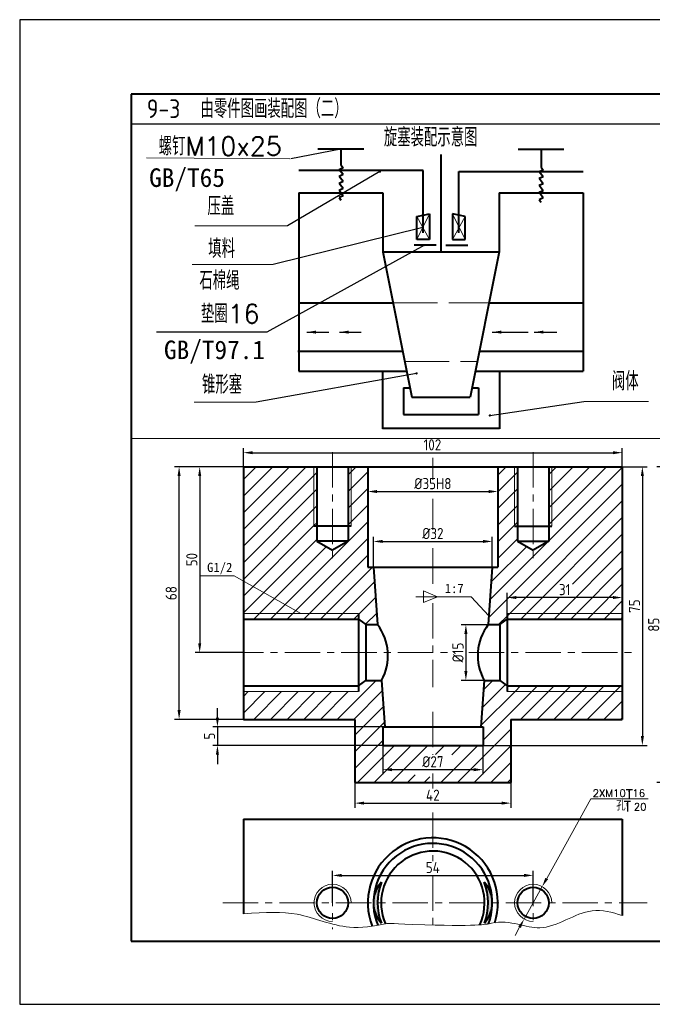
# Model space of a CAD drawing. Header units: millimetres. Extents: x 645 to 2308, y 762 to 2069.
# Drawn here: x 1936.5 to 2107, y 1804.4 to 2069.4 of the extents above; entities that cross this region are included whole.
import ezdxf

# ---------------------------------------------------------------- set-up
doc = ezdxf.new("R2010")
doc.units = ezdxf.units.MM
doc.linetypes.add('ACAD_ISO02W100', pattern=[15, 12, -3])
doc.linetypes.add('CENTER', pattern=[50.8, 31.75, -6.35, 6.35, -6.35])
for name, color, linetype, lineweight in [('cu', 250, 'Continuous', 40), ('xi', 250, 'Continuous', 15), ('xu', 250, 'ACAD_ISO02W100', 15), ('点划线', 7, 'CENTER', 15), ('点化线', 7, 'CENTER', 15), ('粗', 7, 'Continuous', 40), ('粗实线', 7, 'Continuous', 40)]:
    doc.layers.add(name, color=color, linetype=linetype, lineweight=lineweight)
doc.layers.add('文字', color=7, linetype='Continuous')
doc.layers.add('细实线', color=7, linetype='Continuous')
doc.styles.add('HZ', font='txt.shx', dxfattribs={"bigfont": 'gbcbig.shx'})
doc.styles.add('汉字', font='gbenor.shx', dxfattribs={"bigfont": 'gbcbig.shx'})
doc.dimstyles.new('Annotative', dxfattribs={"dimscale": 0, "dimtxt": 2.5, "dimasz": 2.5, "dimexe": 1.25, "dimexo": 0, "dimtad": 1, "dimdsep": 46, "dimtxsty": 'Standard', "dimcen": 2.5, "dimadec": 0, "dimazin": 2, "dimtfac": 1, "dimtmove": 0, "dimatfit": 3, "dimfxl": 0, "dimarcsym": 0})
doc.dimstyles.new('ISO-25', dxfattribs={"dimtxt": 3, "dimasz": 2.5, "dimexe": 1.25, "dimexo": 0, "dimtad": 1, "dimdec": 0, "dimdsep": 46, "dimtxsty": '汉字', "dimcen": 2.5, "dimadec": 0, "dimazin": 0, "dimtfac": 1, "dimtdec": 0, "dimtmove": 0, "dimatfit": 3, "dimfxl": 0, "dimarcsym": 0})

# ---------------------------------------------------------------- blocks, each defined once
blk = doc.blocks.new('*D72')
at = {"layer": 'Defpoints', "color": 0, "transparency": 16777216}
for p in [(2098.67, 1952.91), (1996.67, 1949.12), (2098.67, 1949.12)]:
    blk.add_point(p, dxfattribs=at)
at = {"layer": 'xi', "color": 0, "lineweight": -2, "transparency": 16777216}
for p, q in [((1996.67, 1949.12), (1996.67, 1954.16)), ((2098.67, 1949.12), (2098.67, 1954.16)), ((1999.17, 1952.91), (2096.17, 1952.91))]:
    blk.add_line(p, q, dxfattribs=at)
at = {"layer": 'xi', "color": 0, "transparency": 16777216}
for points in [[(1999.17, 1953.32), (1999.17, 1952.49), (1996.67, 1952.91)], [(2096.17, 1953.32), (2096.17, 1952.49), (2098.67, 1952.91)]]:
    blk.add_solid(points, dxfattribs=at)
at = {"layer": 'xi', "color": 0, "transparency": 16777216, "insert": (2047.55, 1955.03), "char_height": 3, "attachment_point": 5, "style": '汉字'}
blk.add_mtext('102', dxfattribs=at)
blk = doc.blocks.new('*D73')
at = {"layer": 'Defpoints', "color": 0, "transparency": 16777216}
for p in [(2030.17, 1949.12), (2065.17, 1949.12), (2065.17, 1942.46)]:
    blk.add_point(p, dxfattribs=at)
at = {"layer": 'xi', "color": 0, "lineweight": -2, "transparency": 16777216}
for p, q in [((2030.17, 1949.12), (2030.17, 1941.21)), ((2065.17, 1949.12), (2065.17, 1941.21)), ((2032.67, 1942.46), (2062.67, 1942.46))]:
    blk.add_line(p, q, dxfattribs=at)
at = {"layer": 'xi', "color": 0, "transparency": 16777216}
for points in [[(2032.67, 1942.87), (2032.67, 1942.04), (2030.17, 1942.46)], [(2062.67, 1942.87), (2062.67, 1942.04), (2065.17, 1942.46)]]:
    blk.add_solid(points, dxfattribs=at)
at = {"layer": 'xi', "color": 0, "transparency": 16777216, "insert": (2047.67, 1944.58), "char_height": 3, "attachment_point": 5, "style": '汉字'}
blk.add_mtext('%%c35H8', dxfattribs=at)
blk = doc.blocks.new('*D74')
at = {"layer": 'Defpoints', "color": 0, "transparency": 16777216}
for p in [(2034.17, 1879.12), (1989.69, 1874.12), (2034.17, 1874.12)]:
    blk.add_point(p, dxfattribs=at)
at = {"layer": 'xi', "color": 0, "lineweight": -2, "transparency": 16777216}
for p, q in [((1989.69, 1881.62), (1989.69, 1884.12)), ((2034.17, 1879.12), (1988.44, 1879.12)), ((1989.69, 1879.12), (1989.69, 1874.12)), ((2034.17, 1874.12), (1988.44, 1874.12)), ((1989.69, 1871.62), (1989.69, 1869.12))]:
    blk.add_line(p, q, dxfattribs=at)
at = {"layer": 'xi', "color": 0, "transparency": 16777216}
for points in [[(1989.27, 1881.62), (1990.1, 1881.62), (1989.69, 1879.12)], [(1989.27, 1871.62), (1990.1, 1871.62), (1989.69, 1874.12)]]:
    blk.add_solid(points, dxfattribs=at)
at = {"layer": 'xi', "color": 0, "transparency": 16777216, "insert": (1987.56, 1876.62), "char_height": 3, "attachment_point": 5, "rotation": 90, "style": '汉字'}
blk.add_mtext('5', dxfattribs=at)
blk = doc.blocks.new('*D75')
at = {"layer": 'Defpoints', "color": 0, "transparency": 16777216}
for p in [(2026.67, 1864.12), (2068.67, 1864.12), (2068.67, 1858.59)]:
    blk.add_point(p, dxfattribs=at)
at = {"layer": 'xi', "color": 0, "lineweight": -2, "transparency": 16777216}
for p, q in [((2026.67, 1864.12), (2026.67, 1857.34)), ((2068.67, 1864.12), (2068.67, 1857.34)), ((2029.17, 1858.59), (2066.17, 1858.59))]:
    blk.add_line(p, q, dxfattribs=at)
at = {"layer": 'xi', "color": 0, "transparency": 16777216}
for points in [[(2029.17, 1859.01), (2029.17, 1858.18), (2026.67, 1858.59)], [(2066.17, 1859.01), (2066.17, 1858.18), (2068.67, 1858.59)]]:
    blk.add_solid(points, dxfattribs=at)
at = {"layer": 'xi', "color": 0, "transparency": 16777216, "insert": (2047.67, 1860.72), "char_height": 3, "attachment_point": 5, "style": '汉字'}
blk.add_mtext('42', dxfattribs=at)
blk = doc.blocks.new('*D76')
at = {"layer": 'Defpoints', "color": 0, "transparency": 16777216}
for p in [(1979.37, 1949.12), (1996.67, 1949.12), (1996.67, 1881.12)]:
    blk.add_point(p, dxfattribs=at)
at = {"layer": 'xi', "color": 0, "lineweight": -2, "transparency": 16777216}
for p, q in [((1996.67, 1949.12), (1978.12, 1949.12)), ((1979.37, 1883.62), (1979.37, 1946.62)), ((1996.67, 1881.12), (1978.12, 1881.12))]:
    blk.add_line(p, q, dxfattribs=at)
at = {"layer": 'xi', "color": 0, "transparency": 16777216}
for points in [[(1978.95, 1946.62), (1979.78, 1946.62), (1979.37, 1949.12)], [(1978.95, 1883.62), (1979.78, 1883.62), (1979.37, 1881.12)]]:
    blk.add_solid(points, dxfattribs=at)
at = {"layer": 'xi', "color": 0, "transparency": 16777216, "insert": (1977.24, 1915.12), "char_height": 3, "attachment_point": 5, "rotation": 90, "style": '汉字'}
blk.add_mtext('68', dxfattribs=at)
blk = doc.blocks.new('*D77')
at = {"layer": 'Defpoints', "color": 0, "transparency": 16777216}
for p in [(2067.67, 1913.92), (2067.67, 1909.62), (2098.67, 1909.62)]:
    blk.add_point(p, dxfattribs=at)
at = {"layer": 'xi', "color": 0, "lineweight": -2, "transparency": 16777216}
for p, q in [((2067.67, 1909.62), (2067.67, 1915.17)), ((2096.17, 1913.92), (2070.17, 1913.92)), ((2098.67, 1909.62), (2098.67, 1915.17))]:
    blk.add_line(p, q, dxfattribs=at)
at = {"layer": 'xi', "color": 0, "transparency": 16777216}
for points in [[(2070.17, 1914.34), (2070.17, 1913.51), (2067.67, 1913.92)], [(2096.17, 1914.34), (2096.17, 1913.51), (2098.67, 1913.92)]]:
    blk.add_solid(points, dxfattribs=at)
at = {"layer": 'xi', "color": 0, "transparency": 16777216, "insert": (2083.17, 1916.05), "char_height": 3, "attachment_point": 5, "style": '汉字'}
blk.add_mtext('31', dxfattribs=at)
blk = doc.blocks.new('*D78')
at = {"layer": 'Defpoints', "color": 0, "transparency": 16777216}
for p in [(2063.67, 1929.02), (2031.67, 1922.12), (2063.67, 1922.12)]:
    blk.add_point(p, dxfattribs=at)
at = {"layer": 'xi', "color": 0, "lineweight": -2, "transparency": 16777216}
for p, q in [((2031.67, 1922.12), (2031.67, 1930.27)), ((2063.67, 1922.12), (2063.67, 1930.27)), ((2034.17, 1929.02), (2061.17, 1929.02))]:
    blk.add_line(p, q, dxfattribs=at)
at = {"layer": 'xi', "color": 0, "transparency": 16777216}
for points in [[(2034.17, 1929.44), (2034.17, 1928.61), (2031.67, 1929.02)], [(2061.17, 1929.44), (2061.17, 1928.61), (2063.67, 1929.02)]]:
    blk.add_solid(points, dxfattribs=at)
at = {"layer": 'xi', "color": 0, "transparency": 16777216, "insert": (2047.67, 1931.15), "char_height": 3, "attachment_point": 5, "style": '汉字'}
blk.add_mtext('%%c32', dxfattribs=at)
blk = doc.blocks.new('*D80')
at = {"layer": 'Defpoints', "color": 0, "transparency": 16777216}
for p in [(2074.67, 1839.14), (2020.67, 1831.75), (2074.67, 1831.75)]:
    blk.add_point(p, dxfattribs=at)
at = {"layer": 'xi', "color": 0, "lineweight": -2, "transparency": 16777216}
for p, q in [((2020.67, 1831.75), (2020.67, 1840.39)), ((2023.17, 1839.14), (2072.17, 1839.14)), ((2074.67, 1831.75), (2074.67, 1840.39))]:
    blk.add_line(p, q, dxfattribs=at)
at = {"layer": 'xi', "color": 0, "transparency": 16777216}
for points in [[(2023.17, 1839.56), (2023.17, 1838.72), (2020.67, 1839.14)], [(2072.17, 1839.56), (2072.17, 1838.72), (2074.67, 1839.14)]]:
    blk.add_solid(points, dxfattribs=at)
at = {"layer": 'xi', "color": 0, "transparency": 16777216, "insert": (2047.67, 1841.27), "char_height": 3, "attachment_point": 5, "style": '汉字'}
blk.add_mtext('54', dxfattribs=at)
blk = doc.blocks.new('*D92')
at = {"layer": 'Defpoints', "color": 0, "transparency": 16777216}
for p in [(2065.67, 1906.62), (2056.56, 1891.62), (2065.67, 1891.62)]:
    blk.add_point(p, dxfattribs=at)
at = {"layer": 'xi', "color": 0, "lineweight": -2, "transparency": 16777216}
for p, q in [((2065.67, 1906.62), (2055.31, 1906.62)), ((2056.56, 1904.12), (2056.56, 1894.12)), ((2065.67, 1891.62), (2055.31, 1891.62))]:
    blk.add_line(p, q, dxfattribs=at)
at = {"layer": 'xi', "color": 0, "transparency": 16777216}
for points in [[(2056.15, 1904.12), (2056.98, 1904.12), (2056.56, 1906.62)], [(2056.15, 1894.12), (2056.98, 1894.12), (2056.56, 1891.62)]]:
    blk.add_solid(points, dxfattribs=at)
at = {"layer": 'xi', "color": 0, "transparency": 16777216, "insert": (2054.44, 1899.12), "char_height": 3, "attachment_point": 5, "rotation": 90, "style": '汉字'}
blk.add_mtext('%%c15', dxfattribs=at)
blk = doc.blocks.new('*D69')
at = {"layer": 'Defpoints', "color": 0, "transparency": 16777216}
for p in [(1996.67, 1949.12), (1984.91, 1899.12), (1996.67, 1899.12)]:
    blk.add_point(p, dxfattribs=at)
at = {"layer": 'xi', "color": 0, "lineweight": -2, "transparency": 16777216}
for p, q in [((1996.67, 1949.12), (1983.66, 1949.12)), ((1984.91, 1946.62), (1984.91, 1901.62)), ((1996.67, 1899.12), (1983.66, 1899.12))]:
    blk.add_line(p, q, dxfattribs=at)
at = {"layer": 'xi', "color": 0, "transparency": 16777216}
for points in [[(1984.49, 1946.62), (1985.33, 1946.62), (1984.91, 1949.12)], [(1984.49, 1901.62), (1985.33, 1901.62), (1984.91, 1899.12)]]:
    blk.add_solid(points, dxfattribs=at)
at = {"layer": 'xi', "color": 0, "transparency": 16777216, "insert": (1982.78, 1924.12), "char_height": 3, "attachment_point": 5, "rotation": 90, "style": '汉字'}
blk.add_mtext('50', dxfattribs=at)
blk = doc.blocks.new('*D93')
at = {"layer": 'Defpoints', "color": 0, "transparency": 16777216}
for p in [(2113.34, 1949.12), (2109.25, 1864.12), (2113.34, 1864.12)]:
    blk.add_point(p, dxfattribs=at)
at = {"layer": 'xi', "color": 0, "lineweight": -2, "transparency": 16777216}
for p, q in [((2113.34, 1949.12), (2108, 1949.12)), ((2109.25, 1946.62), (2109.25, 1866.62)), ((2113.34, 1864.12), (2108, 1864.12))]:
    blk.add_line(p, q, dxfattribs=at)
at = {"layer": 'xi', "color": 0, "transparency": 16777216}
for points in [[(2108.83, 1946.62), (2109.66, 1946.62), (2109.25, 1949.12)], [(2108.83, 1866.62), (2109.66, 1866.62), (2109.25, 1864.12)]]:
    blk.add_solid(points, dxfattribs=at)
at = {"layer": 'xi', "color": 0, "transparency": 16777216, "insert": (2107.12, 1906.62), "char_height": 3, "attachment_point": 5, "rotation": 90, "style": '汉字'}
blk.add_mtext('85', dxfattribs=at)
blk = doc.blocks.new('*D94')
at = {"layer": 'Defpoints', "color": 0, "transparency": 16777216}
for p in [(2047.67, 1949.12), (2047.67, 1874.12), (2104.07, 1874.12)]:
    blk.add_point(p, dxfattribs=at)
at = {"layer": 'xi', "color": 0, "lineweight": -2, "transparency": 16777216}
for p, q in [((2047.67, 1949.12), (2105.32, 1949.12)), ((2104.07, 1946.62), (2104.07, 1876.62)), ((2047.67, 1874.12), (2105.32, 1874.12))]:
    blk.add_line(p, q, dxfattribs=at)
at = {"layer": 'xi', "color": 0, "transparency": 16777216}
for points in [[(2103.66, 1946.62), (2104.49, 1946.62), (2104.07, 1949.12)], [(2103.66, 1876.62), (2104.49, 1876.62), (2104.07, 1874.12)]]:
    blk.add_solid(points, dxfattribs=at)
at = {"layer": 'xi', "color": 0, "transparency": 16777216, "insert": (2101.95, 1911.62), "char_height": 3, "attachment_point": 5, "rotation": 90, "style": '汉字'}
blk.add_mtext('75', dxfattribs=at)
blk = doc.blocks.new('*D95')
at = {"layer": 'Defpoints', "color": 0, "transparency": 16777216}
for p in [(2034.17, 1874.12), (2061.17, 1874.12), (2061.17, 1867.6)]:
    blk.add_point(p, dxfattribs=at)
at = {"layer": 'xi', "color": 0, "lineweight": -2, "transparency": 16777216}
for p, q in [((2034.17, 1874.12), (2034.17, 1866.35)), ((2061.17, 1874.12), (2061.17, 1866.35)), ((2036.67, 1867.6), (2058.67, 1867.6))]:
    blk.add_line(p, q, dxfattribs=at)
at = {"layer": 'xi', "color": 0, "transparency": 16777216}
for points in [[(2036.67, 1868.02), (2036.67, 1867.18), (2034.17, 1867.6)], [(2058.67, 1868.02), (2058.67, 1867.18), (2061.17, 1867.6)]]:
    blk.add_solid(points, dxfattribs=at)
at = {"layer": 'xi', "color": 0, "transparency": 16777216, "insert": (2047.67, 1869.73), "char_height": 3, "attachment_point": 5, "style": '汉字'}
blk.add_mtext('%%c27', dxfattribs=at)

msp = doc.modelspace()

# ---------------------------------------------------------------- hatches: boundary and pattern name
at = {"layer": 'xi'}
h = msp.add_hatch(color=256, dxfattribs=at)
h.paths.add_polyline_path([(2033.852, 1837.2945, 0.18741894), (2031.6739, 1831.8669, 0.00186055), (2031.6734, 1831.7479), (2032.7806, 1831.7479, -0.09569889)])
h.paths.add_polyline_path([(2032.7806, 1831.7479), (2031.6734, 1831.7479, 0.18741894), (2033.8111, 1826.3042, -0.09382163)])
h.paths.add_polyline_path([(2061.4948, 1837.2945, -0.09569889), (2062.5663, 1831.7479), (2063.6734, 1831.7479, 0.00186055), (2063.673, 1831.8669, 0.18741894)])
h.paths.add_polyline_path([(2063.6734, 1831.7479), (2062.5663, 1831.7479, -0.09382163), (2061.5357, 1826.3042, 0.18741894)])

# ---------------------------------------------------------------- linework, layer by layer
at = {"layer": 'cu'}
for p, q in [((2029.0917, 2034.5815), (2016.7459, 2034.5815)), ((2022.9188, 2034.5815), (2022.9188, 2030.3485)), ((2049.8563, 2033.1251), (2049.8563, 2006.9861)), ((2070.6209, 2034.5815), (2082.9667, 2034.5815)), ((2076.7938, 2034.5815), (2076.7938, 2029.7454)), ((2022.9188, 2030.3485), (2023.5143, 2029.5609)), ((2045.0426, 2028.858), (2011.6063, 2028.858)), ((2023.5143, 2029.5609), (2022.4299, 2029.0729)), ((2023.5143, 2027.7633), (2022.4299, 2027.2753)), ((2045.0426, 2012.0469), (2045.0426, 2028.858)), ((2054.6701, 2012.0469), (2054.6701, 2028.5855)), ((2054.6701, 2028.5855), (2088.1063, 2028.5855)), ((2077.3893, 2028.9577), (2076.3049, 2028.4698)), ((2076.7938, 2029.7454), (2077.3893, 2028.9577)), ((2023.5143, 2025.8751), (2022.4299, 2025.3872)), ((2077.3893, 2027.1601), (2076.3049, 2026.6722)), ((2077.3893, 2025.272), (2076.3049, 2024.784)), ((2011.6063, 2022.8562), (2011.6063, 1974.8196)), ((2011.6063, 2022.8562), (2034.2313, 2022.8562)), ((2023.5143, 2023.987), (2022.4299, 2023.499)), ((2023.5143, 2022.0685), (2022.4299, 2021.5805)), ((2034.2313, 2022.8562), (2034.2313, 2006.9861)), ((2065.4813, 2022.8562), (2065.4813, 2006.9861)), ((2065.4813, 2022.8562), (2088.1063, 2022.8562)), ((2077.3893, 2023.3838), (2076.3049, 2022.8959)), ((2088.1063, 2022.8562), (2088.1063, 1974.8196)), ((2022.4299, 2021.5805), (2022.9188, 2020.9072)), ((2077.3893, 2021.4654), (2076.3049, 2020.9774)), ((2076.3049, 2020.9774), (2076.7938, 2020.3041)), ((2043.3356, 2016.455), (2046.7496, 2017.1858)), ((2046.7496, 2017.1858), (2046.7496, 2010.2841)), ((2052.9631, 2017.1858), (2052.9631, 2010.2841)), ((2056.3771, 2016.455), (2052.9631, 2017.1858)), ((2043.3356, 2010.2841), (2043.3356, 2016.455)), ((2056.3771, 2010.2841), (2056.3771, 2016.455)), ((2048.5244, 2008.7215), (2042.6592, 2008.7215)), ((2046.7496, 2010.2841), (2043.3356, 2010.2841)), ((2051.1883, 2008.7215), (2057.0535, 2008.7215)), ((2052.9631, 2010.2841), (2056.3771, 2010.2841)), ((2034.2313, 2006.9861), (2041.9865, 1967.8939)), ((2034.2313, 2006.9861), (2065.4813, 2006.9861)), ((2065.4813, 2006.9861), (2057.7262, 1967.8939)), ((2011.6063, 1993.2312), (2036.96, 1993.2312)), ((2062.7526, 1993.2312), (2088.1063, 1993.2312)), ((2011.2997, 1980.2729), (2039.5307, 1980.2729)), ((2060.1819, 1980.2729), (2088.1063, 1980.2729)), ((2011.6063, 1974.8196), (2040.6126, 1974.8196)), ((2034.1063, 1974.8196), (2034.1063, 1959.3684)), ((2059.1001, 1974.8196), (2088.1063, 1974.8196)), ((2065.6063, 1974.8196), (2065.6063, 1959.3684)), ((2039.7313, 1970.3562), (2039.7313, 1963.1692)), ((2039.7313, 1970.3562), (2041.498, 1970.3562)), ((2058.2146, 1970.3562), (2059.9813, 1970.3562)), ((2059.9813, 1970.3562), (2059.9813, 1963.1692)), ((2041.9865, 1967.8939), (2057.7262, 1967.8939)), ((2039.7313, 1963.1692), (2059.9813, 1963.1692)), ((2034.1236, 1959.529), (2065.6063, 1959.529)), ((1996.6734, 1949.1244), (1996.6734, 1881.1244)), ((1996.6734, 1949.1244), (2098.6734, 1949.1244)), ((2016.4734, 1949.1244), (2016.4734, 1929.1244)), ((2024.8734, 1949.1244), (2024.8734, 1929.1244)), ((2030.1734, 1949.1244), (2030.1734, 1922.1244)), ((2065.1734, 1949.1244), (2065.1734, 1922.1244)), ((2070.4734, 1949.1244), (2070.4734, 1929.1244)), ((2078.8734, 1949.1244), (2078.8734, 1929.1244)), ((2078.8734, 1949.1244), (2078.8734, 1929.1244)), ((2098.6734, 1949.1244), (2098.6734, 1881.1244)), ((2020.6734, 1933.1244), (2015.6734, 1933.1244)), ((2025.6734, 1933.1244), (2020.6734, 1933.1244)), ((2069.6734, 1933.1244), (2074.6734, 1933.1244)), ((2074.6734, 1933.1244), (2079.6734, 1933.1244)), ((2024.8734, 1929.1244), (2016.4734, 1929.1244)), ((2016.4734, 1929.1244), (2020.6734, 1926.6995)), ((2024.8734, 1929.1244), (2020.6734, 1926.6995)), ((2070.4734, 1929.1244), (2078.8734, 1929.1244)), ((2070.4734, 1929.1244), (2074.6734, 1926.6995)), ((2078.8734, 1929.1244), (2074.6734, 1926.6995)), ((2030.1734, 1922.1244), (2065.1734, 1922.1244)), ((2031.6734, 1922.1244), (2032.7806, 1906.6244)), ((2063.6734, 1922.1244), (2062.5663, 1906.6244)), ((1996.6734, 1908.1244), (2027.6734, 1908.1244)), ((2027.6734, 1909.6244), (2027.6734, 1888.6244)), ((2027.6734, 1908.1244), (2029.6734, 1906.6244)), ((2065.6734, 1906.6244), (2067.6734, 1908.1244)), ((2067.6734, 1909.6244), (2067.6734, 1888.6244)), ((2067.6734, 1908.1244), (2098.6734, 1908.1244)), ((2029.6734, 1906.6244), (2029.6734, 1891.6244)), ((2029.6734, 1906.6244), (2032.7806, 1906.6244)), ((2062.5663, 1906.6244), (2065.6734, 1906.6244)), ((2065.6734, 1906.6244), (2065.6734, 1891.6244)), ((1996.6734, 1890.1244), (2027.6734, 1890.1244)), ((2027.6734, 1890.1244), (2029.6734, 1891.6244)), ((2029.6734, 1891.6244), (2033.852, 1891.6244)), ((2033.852, 1891.6244), (2034.7448, 1879.1244)), ((2061.4948, 1891.6244), (2060.602, 1879.1244)), ((2061.4948, 1891.6244), (2065.6734, 1891.6244)), ((2065.6734, 1891.6244), (2067.6734, 1890.1244)), ((2067.6734, 1890.1244), (2098.6734, 1890.1244)), ((1996.6734, 1881.1244), (2026.6734, 1881.1244)), ((2026.6734, 1881.1244), (2026.6734, 1864.1244)), ((2034.1734, 1879.1244), (2034.1734, 1874.1244)), ((2034.1734, 1879.1244), (2061.1734, 1879.1244)), ((2061.1734, 1879.1244), (2061.1734, 1874.1244)), ((2068.6734, 1881.1244), (2068.6734, 1864.1244)), ((2068.6734, 1881.1244), (2098.6734, 1881.1244)), ((2034.1734, 1874.1244), (2061.1734, 1874.1244)), ((2026.6734, 1864.1244), (2068.6734, 1864.1244)), ((1996.6734, 1854.2479), (1996.6734, 1828.8029)), ((1996.6734, 1854.2479), (2098.6734, 1854.2479)), ((2098.6734, 1854.2479), (2098.6734, 1828.3243))]:
    msp.add_line(p, q, dxfattribs=at)
for centre in [(2020.6734, 1831.7479), (2074.6734, 1831.7479)]:
    msp.add_circle(centre, 4.2, dxfattribs=at)
for centre, radius, start, end in [((2021.8399, 1898.3046), 13.7447, 330.920426, 37.250808), ((2073.507, 1898.3046), 13.7447, 142.749192, 209.079574), ((2047.6734, 1831.7479), 17.5, 342.256185, 200.931525), ((2047.6734, 1831.7479), 16, 339.327101, 202.079968), ((2047.6734, 1831.7479), 13.9291, 334.792084, 203.871602), ((2039.7485, 1831.7773), 8.0751, 136.903683, 222.669911), ((2047.6734, 1831.7479), 14.8929, 158.13402, 201.439575), ((2047.6734, 1831.7479), 14.8929, 338.560425, 21.86598), ((2055.5983, 1831.7773), 8.0751, 317.330089, 43.096317)]:
    msp.add_arc(centre, radius, start, end, dxfattribs=at)
at = {"layer": 'xi'}
for p, q in [((2009.1831, 2032.0343), (1970.5796, 2032.2233)), ((2046.7496, 2017.1858), (2043.3356, 2010.2841)), ((2052.9631, 2017.1858), (2056.3771, 2010.2841)), ((2046.7496, 2010.2841), (2043.3356, 2016.455)), ((2052.9631, 2010.2841), (2056.3771, 2016.455)), ((2008.5597, 2013.9271), (1983.6031, 2013.9271)), ((2004.6597, 2003.5527), (1982.9142, 2003.5527)), ((2000.0761, 1966.5021), (1983.4223, 1966.5021)), ((2088.3324, 1966.6396), (2105.6897, 1966.6396)), ((1966.456, 1956.7376), (2163.5026, 1956.7376)), ((1996.6734, 1945.7029), (2000.0949, 1949.1244)), ((1996.6734, 1941.2127), (2004.5851, 1949.1244)), ((1996.6734, 1936.7226), (2009.0752, 1949.1244)), ((1996.6734, 1932.2325), (2013.5653, 1949.1244)), ((2015.6734, 1949.1244), (2015.6734, 1933.1244)), ((2024.8734, 1946.9621), (2025.6734, 1947.7621)), ((2025.6734, 1947.7621), (2027.0357, 1949.1244)), ((2025.6734, 1949.1244), (2025.6734, 1933.1244)), ((2025.6734, 1943.272), (2030.1734, 1947.772)), ((2063.0423, 1913.289), (2098.6734, 1948.9201)), ((2065.1734, 1946.851), (2067.4468, 1949.1244)), ((2069.6734, 1949.1244), (2069.6734, 1933.1244)), ((2078.8734, 1947.0806), (2079.6734, 1947.8806)), ((2079.6734, 1947.8806), (2080.9172, 1949.1244)), ((2079.6734, 1943.3904), (2085.4074, 1949.1244)), ((2079.6734, 1938.9003), (2089.8975, 1949.1244)), ((2079.6734, 1934.4102), (2094.3876, 1949.1244)), ((2079.6734, 1949.1244), (2079.6734, 1933.1244)), ((1996.6734, 1927.7424), (2015.6734, 1946.7424)), ((2015.6734, 1946.7424), (2016.4734, 1947.5424)), ((2065.1734, 1942.3608), (2069.6734, 1946.8608)), ((2069.6734, 1946.8608), (2070.4734, 1947.6608)), ((2015.6734, 1942.2522), (2016.4734, 1943.0522)), ((2024.8734, 1942.472), (2025.6734, 1943.272)), ((2025.6734, 1938.7819), (2030.1734, 1943.2819)), ((2062.6969, 1908.4534), (2098.6734, 1944.4299)), ((2069.6734, 1942.3707), (2070.4734, 1943.1707)), ((2078.8734, 1942.5904), (2079.6734, 1943.3904)), ((1996.6734, 1923.2522), (2015.6734, 1942.2522)), ((2065.1734, 1937.8707), (2069.6734, 1942.3707)), ((2068.358, 1909.6244), (2098.6734, 1939.9398)), ((1996.6734, 1918.7621), (2015.6734, 1937.7621)), ((2015.6734, 1937.7621), (2016.4734, 1938.5621)), ((2024.8734, 1937.9819), (2025.6734, 1938.7819)), ((2025.6734, 1934.2917), (2030.1734, 1938.7917)), ((2065.1734, 1933.3806), (2069.6734, 1937.8806)), ((2069.6734, 1937.8806), (2070.4734, 1938.6806)), ((2078.8734, 1938.1003), (2079.6734, 1938.9003)), ((2072.8481, 1909.6244), (2098.6734, 1935.4497)), ((1996.6734, 1914.272), (2015.6734, 1933.272)), ((2005.4962, 1909.6244), (2030.1734, 1934.3016)), ((2015.6734, 1933.272), (2016.4734, 1934.072)), ((2024.8734, 1933.4917), (2025.6734, 1934.2917)), ((2065.1734, 1928.8904), (2069.6734, 1933.3904)), ((2069.6734, 1933.3904), (2070.4734, 1934.1904)), ((2078.8734, 1933.6102), (2079.6734, 1934.4102)), ((1996.6734, 1909.7819), (2016.4734, 1929.5819)), ((2009.9863, 1909.6244), (2030.1734, 1929.8115)), ((2065.1734, 1924.4003), (2070.4734, 1929.7003)), ((2085.2732, 1917.5593), (2098.6734, 1930.9595)), ((2001.0061, 1909.6244), (2019.03, 1927.6483)), ((2063.3877, 1918.1245), (2072.9549, 1927.6917)), ((2014.4765, 1909.6244), (2030.1734, 1925.3213)), ((2081.8284, 1909.6244), (2098.6734, 1926.4694)), ((2018.9666, 1909.6244), (2031.4666, 1922.1244)), ((2086.3185, 1909.6244), (2098.6734, 1921.9793)), ((1994.1693, 1919.7452), (1985.0927, 1919.7452)), ((2012.1734, 1909.6244), (1994.1693, 1919.7452)), ((2023.4567, 1909.6244), (2031.959, 1918.1266)), ((2090.8086, 1909.6244), (2098.6734, 1917.4892)), ((2027.6734, 1909.351), (2032.2583, 1913.9358)), ((2058.0128, 1914.1436), (2043.0489, 1914.1436)), ((2045.1348, 1915.6837), (2045.1348, 1912.6036)), ((2048.9438, 1914.1436), (2045.1348, 1915.6837)), ((2045.1348, 1912.6036), (2048.9438, 1914.1436)), ((2062.7345, 1908.9795), (2058.0128, 1914.1436)), ((2077.3383, 1909.6244), (2081.6384, 1913.9245)), ((2095.2988, 1909.6244), (2098.6734, 1912.999)), ((1996.6734, 1909.6244), (2027.6734, 1909.6244)), ((1999.5061, 1908.1244), (2001.0061, 1909.6244)), ((2003.9962, 1908.1244), (2005.4962, 1909.6244)), ((2008.4863, 1908.1244), (2009.9863, 1909.6244)), ((2012.9765, 1908.1244), (2014.4765, 1909.6244)), ((2017.4666, 1908.1244), (2018.9666, 1909.6244)), ((2021.9567, 1908.1244), (2023.4567, 1909.6244)), ((2026.4468, 1908.1244), (2027.6734, 1909.351)), ((2029.5383, 1906.7257), (2032.5577, 1909.7451)), ((2065.358, 1906.6244), (2067.6734, 1908.9398)), ((2067.6734, 1908.9398), (2068.358, 1909.6244)), ((2067.6734, 1909.6244), (2098.6734, 1909.6244)), ((2071.3481, 1908.1244), (2072.8481, 1909.6244)), ((2075.8383, 1908.1244), (2077.3383, 1909.6244)), ((2080.3284, 1908.1244), (2081.8284, 1909.6244)), ((2084.8185, 1908.1244), (2086.3185, 1909.6244)), ((2089.3086, 1908.1244), (2090.8086, 1909.6244)), ((2093.7988, 1908.1244), (2095.2988, 1909.6244)), ((2098.2889, 1908.1244), (2098.6734, 1908.5089)), ((2021.8975, 1881.1244), (2032.3975, 1891.6244)), ((2060.97, 1884.2758), (2067.1849, 1890.4908)), ((2061.3153, 1889.1113), (2063.8284, 1891.6244)), ((2069.8086, 1888.6244), (2071.3086, 1890.1244)), ((2074.2988, 1888.6244), (2075.7988, 1890.1244)), ((2078.7889, 1888.6244), (2080.2889, 1890.1244)), ((2083.279, 1888.6244), (2084.779, 1890.1244)), ((2087.7692, 1888.6244), (2089.2692, 1890.1244)), ((2092.2593, 1888.6244), (2093.7593, 1890.1244)), ((2096.7494, 1888.6244), (2098.2494, 1890.1244)), ((1996.6734, 1887.3312), (1997.9666, 1888.6244)), ((1996.6734, 1882.8411), (2002.4567, 1888.6244)), ((1996.6734, 1888.6244), (2027.6734, 1888.6244)), ((1999.4468, 1881.1244), (2006.9468, 1888.6244)), ((2003.937, 1881.1244), (2011.437, 1888.6244)), ((2008.4271, 1881.1244), (2015.9271, 1888.6244)), ((2012.9172, 1881.1244), (2020.4172, 1888.6244)), ((2017.4074, 1881.1244), (2024.9074, 1888.6244)), ((2026.3876, 1881.1244), (2034.0544, 1888.7911)), ((2060.6246, 1879.4403), (2069.8086, 1888.6244)), ((2061.1734, 1875.499), (2074.2988, 1888.6244)), ((2067.6734, 1888.6244), (2098.6734, 1888.6244)), ((2071.2889, 1881.1244), (2078.7889, 1888.6244)), ((2075.779, 1881.1244), (2083.279, 1888.6244)), ((2080.2692, 1881.1244), (2087.7692, 1888.6244)), ((2084.7593, 1881.1244), (2092.2593, 1888.6244)), ((2089.2494, 1881.1244), (2096.7494, 1888.6244)), ((2026.6734, 1876.9201), (2034.3537, 1884.6003)), ((2093.7395, 1881.1244), (2098.6734, 1886.0583)), ((2098.2297, 1881.1244), (2098.6734, 1881.5681)), ((2026.6734, 1872.4299), (2034.6531, 1880.4096)), ((2054.2889, 1864.1244), (2068.6734, 1878.5089)), ((2026.6734, 1867.9398), (2034.1734, 1875.4398)), ((2027.3481, 1864.1244), (2037.3481, 1874.1244)), ((2031.8383, 1864.1244), (2041.8383, 1874.1244)), ((2036.3284, 1864.1244), (2046.3284, 1874.1244)), ((2048.3785, 1871.6843), (2050.8185, 1874.1244)), ((2049.7988, 1864.1244), (2059.7988, 1874.1244)), ((2052.77, 1871.5857), (2055.3086, 1874.1244)), ((2058.779, 1864.1244), (2068.6734, 1874.0188)), ((2063.2692, 1864.1244), (2068.6734, 1869.5286)), ((2040.8185, 1864.1244), (2042.9327, 1866.2386)), ((2045.3086, 1864.1244), (2046.8289, 1865.6447)), ((2067.7593, 1864.1244), (2068.6734, 1865.0385)), ((2083.4318, 1847.5019), (2090.2161, 1859.7052)), ((2090.2161, 1859.7052), (2105.663, 1859.7052)), ((2083.4318, 1847.5019), (2078.3177, 1838.303)), ((2072.2439, 1827.3778), (2077.1029, 1836.1179)), ((2071.0292, 1825.1928), (2069.8144, 1823.0077))]:
    msp.add_line(p, q, dxfattribs=at)
for centre in [(2020.6734, 1831.7479), (2074.6734, 1831.7479)]:
    msp.add_arc(centre, 5, 0, 270, dxfattribs=at)
for points, knots in [([(1996.6734, 1828.8029), (2002.7976, 1829.1821), (2011.6975, 1829.7448), (2023.4025, 1824.1775), (2031.7032, 1825.4829), (2035.7009, 1826.2579), (2042.3239, 1825.9598)], [1.51882016, 1.51882016, 1.51882016, 1.51882016, 14.10481822, 28.15289842, 37.28114315, 37.66450943, 37.66450943, 37.66450943, 37.66450943]), ([(2042.3239, 1825.9598), (2060.1047, 1825.3041), (2067.6129, 1828.0612), (2077.3905, 1821.9671), (2088.3736, 1831.1945), (2095.9493, 1829.2416), (2098.6734, 1828.3243)], [64.67234221, 64.67234221, 64.67234221, 64.67234221, 68.27744961, 80.35487695, 95.18811455, 103.46994451, 103.46994451, 103.46994451, 103.46994451])]:
    msp.add_open_spline(points, degree=3, knots=knots, dxfattribs=at)
for points in [[(2077.9535, 1838.5054), (2078.6819, 1838.1005), (2077.1029, 1836.1179)], [(2070.665, 1825.3952), (2071.3933, 1824.9903), (2072.2439, 1827.3778)]]:
    msp.add_solid(points, dxfattribs=at)
at = {"layer": 'xu'}
for p, q in [((2036.96, 1993.2312), (2062.7526, 1993.2312)), ((2040.0846, 1977.4812), (2059.6281, 1977.4812))]:
    msp.add_line(p, q, dxfattribs=at)
at = {"layer": '点化线', "ltscale": 0.3}
for p, q in [((2020.6734, 1953.0756), (2020.6734, 1924.2901)), ((2074.6734, 1953.0756), (2074.6734, 1924.2901)), ((2047.6734, 1951.5248), (2047.6734, 1945.5831)), ((2047.6734, 1940.4653), (2047.6734, 1932.1499)), ((2047.6734, 1927.1715), (2047.6734, 1917.4293)), ((2047.6734, 1912.4068), (2047.6734, 1889.7586)), ((1992.5495, 1899.1244), (2052.4534, 1899.1244)), ((2057.3399, 1899.1244), (2101.8631, 1899.1244)), ((2047.6734, 1883.1937), (2047.6734, 1871.6161)), ((2047.6734, 1866.6082), (2047.6734, 1862.5163)), ((2047.6734, 1856.0563), (2047.6734, 1842.9647)), ((2020.6734, 1840.3908), (2020.6734, 1824.6979)), ((2047.6734, 1839.1408), (2047.6734, 1824.0604)), ((2074.6734, 1840.3908), (2074.6734, 1825.4979)), ((1991.1146, 1831.7479), (2105.3256, 1831.7479))]:
    msp.add_line(p, q, dxfattribs=at)
at = {"layer": '粗'}
for p, q in [((2023.5143, 2027.7633), (2022.4299, 2029.0729)), ((2023.5143, 2025.8751), (2022.4299, 2027.2753)), ((2077.3893, 2027.1601), (2076.3049, 2028.4698)), ((2023.5143, 2023.987), (2022.4299, 2025.3872)), ((2077.3893, 2025.272), (2076.3049, 2026.6722)), ((2077.3893, 2023.3838), (2076.3049, 2024.784)), ((2023.5143, 2022.0685), (2022.4299, 2023.499)), ((2077.3893, 2021.4654), (2076.3049, 2022.8959))]:
    msp.add_line(p, q, dxfattribs=at)
at = {"layer": '粗实线', "color": 7}
for p, q in [((2291.456, 2049.4441), (1966.456, 2049.4441)), ((1966.456, 2049.4441), (1966.456, 1821.4441)), ((1966.456, 1821.4441), (2291.456, 1821.4441))]:
    msp.add_line(p, q, dxfattribs=at)
at = {"layer": '细实线', "color": 7}
for p, q in [((2308.456, 2069.4441), (1936.456, 2069.4441)), ((1936.456, 2069.4441), (1936.456, 1804.4441)), ((1966.456, 2041.4441), (2291.456, 2041.4441)), ((1936.456, 1804.4441), (2308.456, 1804.4441))]:
    msp.add_line(p, q, dxfattribs=at)
at = {"layer": '细实线'}
for p, q in [((2002.955, 1985.3842), (1973.2926, 1985.3842)), ((2099.6882, 1862.2859), (2101.4068, 1862.2859)), ((2100.5475, 1862.2859), (2100.5475, 1859.9577)), ((2099.1777, 1859.0786), (2100.8963, 1859.0786)), ((2100.037, 1859.0786), (2100.037, 1856.3568))]:
    msp.add_line(p, q, dxfattribs=at)
for points in [[(2100.5475, 1859.9577, 0, 0.5, 0), (2100.5475, 1861.932, 0.5, 0.5, 0)], [(2100.037, 1856.6093, 0, 0.5, 0), (2100.037, 1858.5836, 0.5, 0.5, 0)]]:
    msp.add_lwpolyline(points, format="xyseb", dxfattribs=at)

# ---------------------------------------------------------------- texts
at = {"layer": 'xi', "style": 'HZ'}
for s, p in [('螺钉M10x25', (1973.8668, 2032.9174)), ('压盖', (1987.0098, 2016.7714)), ('填料', (1987.2203, 2005.3302)), ('石棉绳', (1984.8188, 1996.7447)), ('垫圈16', (1985.259, 1987.8082)), ('锥形塞', (1985.5211, 1968.7603)), (' 阀体', (2091.4233, 1969.6692))]:
    msp.add_text(s, height=5, dxfattribs=at).set_placement(p)
at = {"layer": 'xi'}
for s, height, p in [('GB/T65', 5, (1971.2935, 2024.4333)), ('GB/T97.1', 5, (1975.2897, 1978.083)), ('G1/2', 2.5, (1986.9004, 1920.7889)), ('1:7', 2.5, (2050.8713, 1915.1303))]:
    msp.add_text(s, height=height, dxfattribs=at).set_placement(p)
at = {"layer": '文字', "color": 7, "insert": (1967.956, 2045.4441), "char_height": 5, "width": 313.5, "attachment_point": 4, "style": '汉字'}
msp.add_mtext(' 9-3  由零件图画装配图（二）', dxfattribs=at)
at = {"layer": '点划线', "insert": (2034.4762, 2040.3049), "char_height": 5, "width": 38.422362, "attachment_point": 1, "style": 'HZ'}
msp.add_mtext('旋塞装配示意图', dxfattribs=at)
at = {"layer": '细实线', "attachment_point": 1, "style": 'HZ'}
for s, insert, char_height, width in [('2XM10 16', (2090.6889, 1862.2403), 2, 22.534409), ('孔 {\\H0.8x;20}', (2097.0429, 1859.1117), 2.5, 10.715663)]:
    msp.add_mtext(s, dxfattribs=dict(at, insert=insert, char_height=char_height, width=width))

# ---------------------------------------------------------------- dimensions: what is measured, and where the dimension line sits
at = {"layer": 'xi'}
for base, p1, p2, picture, middle in [((2098.6734, 1952.9075), (1996.6734, 1949.1244), (2098.6734, 1949.1244), '*D72', (2047.5537, 1952.9075)), ((2068.6734, 1858.5945), (2026.6734, 1864.1244), (2068.6734, 1864.1244), '*D75', (2047.6734, 1858.5945)), ((2074.6734, 1839.1408), (2020.6734, 1831.7479), (2074.6734, 1831.7479), '*D80', (2047.6734, 1839.1408))]:
    dim = msp.add_linear_dim(base=base, p1=p1, p2=p2, dimstyle='ISO-25', dxfattribs=at)
    dim.commit()
    dim.dimension.update_dxf_attribs({"geometry": picture, "text_midpoint": middle, "dimtype": 160})
for base, p1, p2, picture, middle in [((1979.3654, 1949.1244), (1996.6734, 1881.1244), (1996.6734, 1949.1244), '*D76', (1979.3654, 1915.1244)), ((1984.9088, 1899.1244), (1996.6734, 1949.1244), (1996.6734, 1899.1244), '*D69', (1984.9088, 1924.1244))]:
    dim = msp.add_linear_dim(base=base, p1=p1, p2=p2, angle=90, dimstyle='ISO-25', dxfattribs=at)
    dim.commit()
    dim.dimension.update_dxf_attribs({"geometry": picture, "text_midpoint": middle, "dimtype": 160})
for base, p1, p2, text, picture, middle in [((2065.1734, 1942.4581), (2030.1734, 1949.1244), (2065.1734, 1949.1244), '%%c35H8', '*D73', (2047.6734, 1942.4581)), ((2061.1734, 1867.6014), (2034.1734, 1874.1244), (2061.1734, 1874.1244), '%%c27', '*D95', (2047.6734, 1867.6014))]:
    dim = msp.add_linear_dim(base=base, p1=p1, p2=p2, text=text, dimstyle='ISO-25', dxfattribs=at)
    dim.commit()
    dim.dimension.update_dxf_attribs({"geometry": picture, "text_midpoint": middle, "dimtype": 160})
for base, p1, p2, picture, middle in [((2104.0732, 1874.1244), (2047.6734, 1949.1244), (2047.6734, 1874.1244), '*D94', (2101.9482, 1911.6244)), ((2109.2466, 1864.1244), (2113.344, 1949.1244), (2113.344, 1864.1244), '*D93', (2107.1216, 1906.6244)), ((1989.6853, 1874.1244), (2034.1734, 1879.1244), (2034.1734, 1874.1244), '*D74', (1987.5603, 1876.6244))]:
    dim = msp.add_linear_dim(base=base, p1=p1, p2=p2, angle=90, dimstyle='ISO-25', dxfattribs=at)
    dim.commit()
    dim.dimension.update_dxf_attribs({"geometry": picture, "text_midpoint": middle})
dim = msp.add_linear_dim(base=(2063.6734, 1929.0249), p1=(2031.6734, 1922.1244), p2=(2063.6734, 1922.1244), text='%%c32', dimstyle='ISO-25', dxfattribs=at)
dim.commit()
dim.dimension.update_dxf_attribs({"geometry": '*D78', "text_midpoint": (2047.6734, 1931.1499)})
dim = msp.add_linear_dim(base=(2067.6734, 1913.9245), p1=(2098.6734, 1909.6244), p2=(2067.6734, 1909.6244), dimstyle='ISO-25', dxfattribs=at)
dim.commit()
dim.dimension.update_dxf_attribs({"geometry": '*D77', "text_midpoint": (2083.1734, 1916.0495)})
dim = msp.add_linear_dim(base=(2056.5626, 1891.6244), p1=(2065.6734, 1906.6244), p2=(2065.6734, 1891.6244), angle=90, text='%%c15', dimstyle='ISO-25', dxfattribs=at)
dim.commit()
dim.dimension.update_dxf_attribs({"geometry": '*D92', "text_midpoint": (2054.4376, 1899.1244)})

# ---------------------------------------------------------------- leaders
for points in [[(2013.7191, 1985.3562), (2019.6285, 1985.3562)], [(2022.5183, 1985.3562), (2028.3589, 1985.3562)], [(2063.6234, 1985.3562), (2073.3202, 1985.3562)], [(2074.9559, 1985.3562), (2081.0891, 1985.3562)]]:
    msp.add_leader(points, dimstyle='ISO-25', override={"dimgap": 0.625, "dimtad": 0}, dxfattribs=at)
at = {"layer": '细实线'}
for points in [[(2022.9188, 2034.5815), (2009.4648, 2032.0343)], [(2033.4332, 2028.5855), (2008.5597, 2013.9271)], [(2044.9472, 2013.542), (2004.6597, 2003.5527)], [(2045.4345, 2008.7927), (2002.955, 1985.3842)], [(2043.2887, 1974.2478), (2000.0761, 1966.5021)], [(2063.0217, 1962.9264), (2088.3324, 1966.6396)]]:
    msp.add_leader(points, dimstyle='Annotative', override={"dimscale": 1, "dimtad": 0, "dimldrblk": 'DotSmall'}, dxfattribs=at)

doc.saveas('drawing.dxf')
